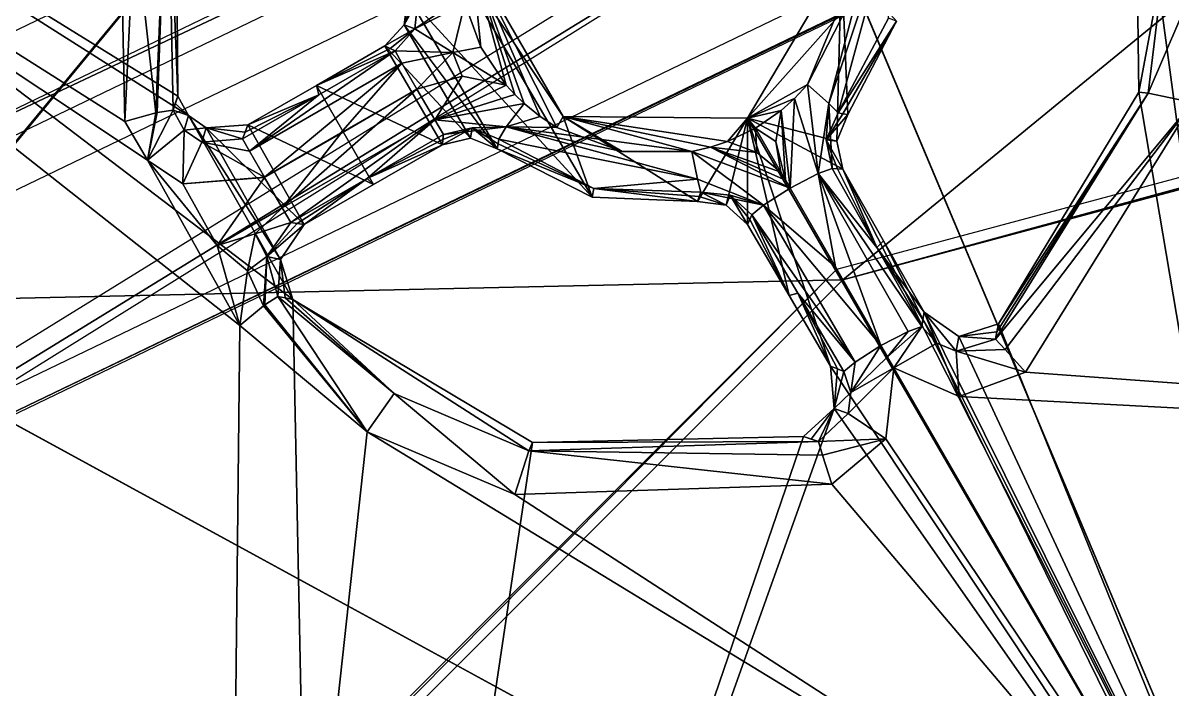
# Model space of a CAD drawing. Header units: millimetres. Extents: x -228 to 228, y -204 to 237.
# Drawn here: x -75.59 to -51.83, y 93.11 to 106.86 of the extents above; entities that cross this region are included whole.
import ezdxf

# ---------------------------------------------------------------- set-up
doc = ezdxf.new("R2010")
doc.units = ezdxf.units.MM
doc.header["$LTSCALE"] = 127.314815
for name, color, linetype in [('1229', 7, 'CONTINUOUS'), ('15', 7, 'CONTINUOUS'), ('1781', 7, 'CONTINUOUS'), ('1782', 7, 'CONTINUOUS'), ('1783', 7, 'CONTINUOUS'), ('1784', 7, 'CONTINUOUS'), ('1794', 7, 'CONTINUOUS'), ('1796', 7, 'CONTINUOUS'), ('1797', 7, 'CONTINUOUS'), ('18', 7, 'CONTINUOUS'), ('350', 7, 'CONTINUOUS'), ('371', 7, 'CONTINUOUS'), ('378', 7, 'CONTINUOUS'), ('401', 7, 'CONTINUOUS'), ('402', 7, 'CONTINUOUS'), ('407', 7, 'CONTINUOUS'), ('408', 7, 'CONTINUOUS'), ('409', 7, 'CONTINUOUS'), ('411', 7, 'CONTINUOUS'), ('414', 7, 'CONTINUOUS'), ('415', 7, 'CONTINUOUS'), ('416', 7, 'CONTINUOUS'), ('417', 7, 'CONTINUOUS'), ('418', 7, 'CONTINUOUS'), ('45', 7, 'CONTINUOUS'), ('502', 7, 'CONTINUOUS'), ('503', 7, 'CONTINUOUS'), ('504', 7, 'CONTINUOUS'), ('505', 7, 'CONTINUOUS'), ('506', 7, 'CONTINUOUS'), ('507', 7, 'CONTINUOUS'), ('508', 7, 'CONTINUOUS'), ('509', 7, 'CONTINUOUS'), ('518', 7, 'CONTINUOUS'), ('519', 7, 'CONTINUOUS'), ('520', 7, 'CONTINUOUS'), ('521', 7, 'CONTINUOUS'), ('522', 7, 'CONTINUOUS'), ('523', 7, 'CONTINUOUS'), ('524', 7, 'CONTINUOUS'), ('525', 7, 'CONTINUOUS'), ('526', 7, 'CONTINUOUS'), ('530', 7, 'CONTINUOUS'), ('531', 7, 'CONTINUOUS'), ('543', 7, 'CONTINUOUS'), ('544', 7, 'CONTINUOUS'), ('545', 7, 'CONTINUOUS'), ('546', 7, 'CONTINUOUS'), ('548', 7, 'CONTINUOUS'), ('549', 7, 'CONTINUOUS'), ('605', 7, 'CONTINUOUS')]:
    doc.layers.add(name, color=color, linetype=linetype)

msp = doc.modelspace()

# ---------------------------------------------------------------- linework, layer by layer
at = {"layer": '1229', "color": 5, "linetype": 'Continuous'}
for points in [[(-121.292, 70.028, 1027.748), (-90.7, 116.89, 1026.726), (-68.919, 144.328, 1025.142), (-121.292, 70.028, 1027.748)], [(-121.292, 70.028, 1027.748), (-68.919, 144.328, 1025.142), (-120.549, 69.599, 1026.788), (-121.292, 70.028, 1027.748)], [(-68.919, 144.328, 1025.142), (-68.326, 143.798, 1024.603), (-120.549, 69.599, 1026.788), (-68.919, 144.328, 1025.142)], [(-68.326, 143.798, 1024.603), (-67.599, 143.181, 1024.474), (-120.549, 69.599, 1026.788), (-68.326, 143.798, 1024.603)], [(-67.599, 143.181, 1024.474), (-89.111, 115.698, 1025.735), (-120.549, 69.599, 1026.788), (-67.599, 143.181, 1024.474)]]:
    msp.add_3dface(points, dxfattribs=at)
at = {"layer": '15', "color": 5, "linetype": 'Continuous'}
for points in [[(-39.756, 166.314, 1031.221), (-77.333, 152.514, 1031.221), (-24.976, 93.212, 1037.893), (-39.756, 166.314, 1031.221)], [(-48.25, 83.571, 1037.893), (-77.333, 152.514, 1031.221), (-106.388, 115.3, 1032.773), (-48.25, 83.571, 1037.893)], [(-77.333, 152.514, 1031.221), (-48.25, 83.571, 1037.893), (-24.976, 93.212, 1037.893), (-77.333, 152.514, 1031.221)], [(-131.588, 75.972, 1033.284), (-68.236, 68.236, 1037.893), (-106.388, 115.3, 1032.773), (-131.588, 75.972, 1033.284)], [(-68.236, 68.236, 1037.893), (-48.25, 83.571, 1037.893), (-106.388, 115.3, 1032.773), (-68.236, 68.236, 1037.893)]]:
    msp.add_3dface(points, dxfattribs=at)
at = {"layer": '1781', "color": 2, "linetype": 'Continuous'}
for points in [[(-82.879, 95.782, 5), (-92.524, 106.877, 5), (-54.097, 130.602, 5), (-82.879, 95.782, 5)], [(-82.871, 95.772, 5), (-82.879, 95.782, 5), (-54.097, 130.602, 5), (-82.871, 95.772, 5)], [(-82.863, 95.763, 5), (-82.871, 95.772, 5), (-54.097, 130.602, 5), (-82.863, 95.763, 5)], [(-48.462, 116.997, 5), (-82.863, 95.763, 5), (-54.097, 130.602, 5), (-48.462, 116.997, 5)]]:
    msp.add_3dface(points, dxfattribs=at)
at = {"layer": '1782', "color": 2, "linetype": 'Continuous'}
for points in [[(-77.974, 97.774, 17), (-27.829, 121.923, 17), (-27.815, 121.866, 17), (-77.974, 97.774, 17)], [(-77.936, 97.729, 17), (-77.974, 97.774, 17), (-27.815, 121.866, 17), (-77.936, 97.729, 17)]]:
    msp.add_3dface(points, dxfattribs=at)
at = {"layer": '1783', "color": 2, "linetype": 'Continuous'}
for points in [[(-80.599, 101.068, 22), (-58.636, 101.56, 22), (-28.766, 126.03, 22), (-80.599, 101.068, 22)], [(-58.636, 101.56, 22), (0, 117.271, 22), (-28.766, 126.03, 22), (-58.636, 101.56, 22)], [(-101.56, 58.636, 22), (-58.636, 101.56, 22), (-80.599, 101.068, 22), (-101.56, 58.636, 22)]]:
    msp.add_3dface(points, dxfattribs=at)
at = {"layer": '1784', "color": 2, "linetype": 'Continuous'}
msp.add_3dface([(-29.445, 129.006, 10), (-85.859, 107.662, 10), (-82.503, 103.454, 10), (-29.445, 129.006, 10)], dxfattribs=at)
at = {"layer": '1794', "color": 2, "linetype": 'Continuous'}
for points in [[(-29.111, 127.545, 11.421), (-81.568, 102.283, 11.421), (-29, 127.059, 20.945), (-29.111, 127.545, 11.421)], [(-29, 127.059, 20.945), (-81.568, 102.283, 11.421), (-81.257, 101.893, 20.945), (-29, 127.059, 20.945)]]:
    msp.add_3dface(points, dxfattribs=at)
at = {"layer": '1796', "color": 2, "linetype": 'Continuous'}
for points in [[(-27.939, 122.41, 16.526), (-78.284, 98.165, 16.526), (-48.536, 116.425, 5.474), (-27.939, 122.41, 16.526)], [(-48.536, 116.425, 5.474), (-78.284, 98.165, 16.526), (-82.97, 95.008, 5.474), (-48.536, 116.425, 5.474)]]:
    msp.add_3dface(points, dxfattribs=at)
at = {"layer": '1797', "color": 2, "linetype": 'Continuous'}
for points in [[(0, 117.528, 17.1), (-58.636, 101.56, 22), (-58.764, 101.782, 17.1), (0, 117.528, 17.1)], [(0, 117.271, 22), (-58.636, 101.56, 22), (0, 117.528, 17.1), (0, 117.271, 22)], [(-58.764, 101.782, 17.1), (-101.56, 58.636, 22), (-101.782, 58.764, 17.1), (-58.764, 101.782, 17.1)], [(-58.636, 101.56, 22), (-101.56, 58.636, 22), (-58.764, 101.782, 17.1), (-58.636, 101.56, 22)]]:
    msp.add_3dface(points, dxfattribs=at)
at = {"layer": '18', "color": 5, "linetype": 'Continuous'}
for points in [[(-24.976, 93.212, 1035.889), (-77.23, 152.311, 1029.234), (-39.703, 166.093, 1029.234), (-24.976, 93.212, 1035.889)], [(-77.23, 152.311, 1029.234), (-48.25, 83.571, 1035.889), (-106.215, 115.19, 1030.783), (-77.23, 152.311, 1029.234)], [(-24.976, 93.212, 1035.889), (-48.25, 83.571, 1035.889), (-77.23, 152.311, 1029.234), (-24.976, 93.212, 1035.889)], [(-48.25, 83.571, 1035.889), (-68.236, 68.236, 1035.889), (-106.215, 115.19, 1030.783), (-48.25, 83.571, 1035.889)], [(-68.236, 68.236, 1035.889), (-83.571, 48.25, 1035.889), (-106.215, 115.19, 1030.783), (-68.236, 68.236, 1035.889)]]:
    msp.add_3dface(points, dxfattribs=at)
at = {"layer": '350', "color": 5, "linetype": 'Continuous'}
for points in [[(-72.995, 147.023, 1026.662), (-126.476, 73.021, 1028.903), (-76.164, 149.057, 1026.864), (-72.995, 147.023, 1026.662)], [(-124.565, 71.918, 1028.934), (-126.476, 73.021, 1028.903), (-72.995, 147.023, 1026.662), (-124.565, 71.918, 1028.934)], [(-70.948, 145.687, 1026.38), (-124.565, 71.918, 1028.934), (-72.995, 147.023, 1026.662), (-70.948, 145.687, 1026.38)], [(-122.24, 70.575, 1028.707), (-124.565, 71.918, 1028.934), (-70.948, 145.687, 1026.38), (-122.24, 70.575, 1028.707)], [(-69.706, 144.86, 1025.877), (-122.24, 70.575, 1028.707), (-70.948, 145.687, 1026.38), (-69.706, 144.86, 1025.877)], [(-121.292, 70.028, 1027.748), (-122.24, 70.575, 1028.707), (-69.706, 144.86, 1025.877), (-121.292, 70.028, 1027.748)], [(-90.7, 116.89, 1026.726), (-121.292, 70.028, 1027.748), (-69.706, 144.86, 1025.877), (-90.7, 116.89, 1026.726)]]:
    msp.add_3dface(points, dxfattribs=at)
at = {"layer": '371', "color": 5, "linetype": 'Continuous'}
for points in [[(-120.796, 69.742, 1031.257), (-120.194, 69.394, 1030.83), (-69.058, 144.034, 1028.73), (-120.796, 69.742, 1031.257)], [(-89.905, 118.336, 1030.461), (-120.796, 69.742, 1031.257), (-69.058, 144.034, 1028.73), (-89.905, 118.336, 1030.461)], [(-120.194, 69.394, 1030.83), (-119.683, 69.099, 1030.304), (-69.058, 144.034, 1028.73), (-120.194, 69.394, 1030.83)], [(-69.058, 144.034, 1028.73), (-119.683, 69.099, 1030.304), (-89.825, 115.302, 1029.44), (-69.058, 144.034, 1028.73)]]:
    msp.add_3dface(points, dxfattribs=at)
at = {"layer": '378', "color": 5, "linetype": 'Continuous'}
for points in [[(-49.064, 161.944, 1026.292), (-53.397, 157.496, 1026.621), (-26.141, 97.559, 1032.484), (-49.064, 161.944, 1026.292)], [(-53.397, 157.496, 1026.621), (-57.597, 153.058, 1026.928), (-26.141, 97.559, 1032.484), (-53.397, 157.496, 1026.621)], [(-57.597, 153.058, 1026.928), (-58.223, 152.381, 1026.973), (-26.141, 97.559, 1032.484), (-57.597, 153.058, 1026.928)], [(-58.223, 152.381, 1026.973), (-58.887, 151.658, 1027.021), (-26.141, 97.559, 1032.484), (-58.223, 152.381, 1026.973)], [(-58.887, 151.658, 1027.021), (-62.588, 147.523, 1027.286), (-26.141, 97.559, 1032.484), (-58.887, 151.658, 1027.021)], [(-62.588, 147.523, 1027.286), (-65.985, 143.549, 1027.528), (-26.141, 97.559, 1032.484), (-62.588, 147.523, 1027.286)], [(-65.985, 143.549, 1027.528), (-51.585, 111.885, 1030.814), (-26.141, 97.559, 1032.484), (-65.985, 143.549, 1027.528)], [(-88.516, 114.345, 1028.89), (-118.196, 68.241, 1029.657), (-71.418, 71.418, 1032.484), (-88.516, 114.345, 1028.89)], [(-71.103, 100.617, 1030.814), (-73.014, 104.031, 1030.487), (-88.516, 114.345, 1028.89), (-71.103, 100.617, 1030.814)], [(-71.103, 100.617, 1030.814), (-88.516, 114.345, 1028.89), (-71.418, 71.418, 1032.484), (-71.103, 100.617, 1030.814)], [(-73.481, 104.827, 1030.409), (-73.613, 111.221, 1029.938), (-88.516, 114.345, 1028.89), (-73.481, 104.827, 1030.409)], [(-73.014, 104.031, 1030.487), (-73.481, 104.827, 1030.409), (-88.516, 114.345, 1028.89), (-73.014, 104.031, 1030.487)], [(-67.441, 105.497, 1030.647), (-69.019, 104.589, 1030.639), (-69.017, 104.584, 1030.639), (-67.441, 105.497, 1030.647)], [(-51.403, 105.219, 1031.306), (-54.862, 99.65, 1031.566), (-26.141, 97.559, 1032.484), (-51.403, 105.219, 1031.306)], [(-69.019, 104.589, 1030.639), (-70.596, 103.679, 1030.628), (-69.017, 104.584, 1030.639), (-69.019, 104.589, 1030.639)], [(-70.596, 103.679, 1030.628), (-70.593, 103.673, 1030.629), (-69.017, 104.584, 1030.639), (-70.596, 103.679, 1030.628)], [(-71.103, 100.617, 1030.814), (-71.574, 102.265, 1030.68), (-73.014, 104.031, 1030.487), (-71.103, 100.617, 1030.814)], [(-73.014, 104.031, 1030.487), (-71.574, 102.265, 1030.68), (-72.282, 103.543, 1030.557), (-73.014, 104.031, 1030.487)], [(-72.282, 103.543, 1030.557), (-70.593, 103.673, 1030.629), (-70.596, 103.679, 1030.628), (-72.282, 103.543, 1030.557)], [(-71.574, 102.265, 1030.68), (-70.593, 103.673, 1030.629), (-72.282, 103.543, 1030.557), (-71.574, 102.265, 1030.68)], [(-68.474, 98.422, 1031.084), (-71.103, 100.617, 1030.814), (-71.418, 71.418, 1032.484), (-68.474, 98.422, 1031.084)], [(-57.587, 99.743, 1031.457), (-57.749, 98.275, 1031.548), (-50.5, 87.469, 1032.484), (-57.587, 99.743, 1031.457)], [(-56.235, 99.15, 1031.548), (-57.587, 99.743, 1031.457), (-50.5, 87.469, 1032.484), (-56.235, 99.15, 1031.548)], [(-54.862, 99.65, 1031.566), (-56.235, 99.15, 1031.548), (-26.141, 97.559, 1032.484), (-54.862, 99.65, 1031.566)], [(-26.141, 97.559, 1032.484), (-56.235, 99.15, 1031.548), (-50.5, 87.469, 1032.484), (-26.141, 97.559, 1032.484)], [(-50.5, 87.469, 1032.484), (-68.474, 98.422, 1031.084), (-71.418, 71.418, 1032.484), (-50.5, 87.469, 1032.484)], [(-65.42, 97.126, 1031.306), (-68.474, 98.422, 1031.084), (-50.5, 87.469, 1032.484), (-65.42, 97.126, 1031.306)], [(-57.749, 98.275, 1031.548), (-58.869, 97.337, 1031.566), (-50.5, 87.469, 1032.484), (-57.749, 98.275, 1031.548)], [(-58.869, 97.337, 1031.566), (-65.42, 97.126, 1031.306), (-50.5, 87.469, 1032.484), (-58.869, 97.337, 1031.566)]]:
    msp.add_3dface(points, dxfattribs=at)
at = {"layer": '401', "color": 5, "linetype": 'Continuous'}
for points in [[(-58.667, 108.174, 1027.816), (-60.61, 104.902, 1027.973), (-58.526, 107.235, 1030.884), (-58.667, 108.174, 1027.816)], [(-58.526, 107.235, 1030.884), (-60.61, 104.902, 1027.973), (-59.37, 105.591, 1030.961), (-58.526, 107.235, 1030.884)], [(-59.37, 105.591, 1030.961), (-60.61, 104.902, 1027.973), (-59.637, 105.303, 1030.981), (-59.37, 105.591, 1030.961)], [(-60.61, 104.902, 1027.973), (-59.916, 105.054, 1031), (-59.637, 105.303, 1030.981), (-60.61, 104.902, 1027.973)], [(-60.444, 104.691, 1031.004), (-59.916, 105.054, 1031), (-60.61, 104.902, 1027.973), (-60.444, 104.691, 1031.004)], [(-63.197, 104.209, 1030.906), (-64.417, 104.933, 1027.81), (-64.548, 104.705, 1030.82), (-63.197, 104.209, 1030.906)], [(-61.021, 104.416, 1031), (-60.61, 104.902, 1027.973), (-64.417, 104.933, 1027.81), (-61.021, 104.416, 1031)], [(-61.021, 104.416, 1031), (-64.417, 104.933, 1027.81), (-61.377, 104.299, 1030.981), (-61.021, 104.416, 1031)], [(-61.377, 104.299, 1030.981), (-64.417, 104.933, 1027.81), (-61.759, 104.211, 1030.961), (-61.377, 104.299, 1030.981)], [(-61.759, 104.211, 1030.961), (-64.417, 104.933, 1027.81), (-63.197, 104.209, 1030.906), (-61.759, 104.211, 1030.961)], [(-61.021, 104.416, 1031), (-60.444, 104.691, 1031.004), (-60.61, 104.902, 1027.973), (-61.021, 104.416, 1031)]]:
    msp.add_3dface(points, dxfattribs=at)
at = {"layer": '402', "color": 5, "linetype": 'Continuous'}
for points in [[(-66.453, 107.265, 1030.565), (-66.119, 106.367, 1030.644), (-66.305, 108.194, 1027.494), (-66.453, 107.265, 1030.565)], [(-66.119, 106.367, 1030.644), (-65.595, 105.583, 1030.723), (-66.305, 108.194, 1027.494), (-66.119, 106.367, 1030.644)], [(-66.305, 108.194, 1027.494), (-65.595, 105.583, 1030.723), (-65.416, 105.386, 1030.741), (-66.305, 108.194, 1027.494)], [(-64.417, 104.933, 1027.81), (-66.305, 108.194, 1027.494), (-64.548, 104.705, 1030.82), (-64.417, 104.933, 1027.81)], [(-64.548, 104.705, 1030.82), (-66.305, 108.194, 1027.494), (-64.898, 104.935, 1030.79), (-64.548, 104.705, 1030.82)], [(-64.898, 104.935, 1030.79), (-66.305, 108.194, 1027.494), (-65.223, 105.2, 1030.759), (-64.898, 104.935, 1030.79)], [(-65.223, 105.2, 1030.759), (-66.305, 108.194, 1027.494), (-65.416, 105.386, 1030.741), (-65.223, 105.2, 1030.759)]]:
    msp.add_3dface(points, dxfattribs=at)
at = {"layer": '407', "color": 5, "linetype": 'Continuous'}
for points in [[(-52.597, 111.208, 1027.819), (-52.519, 105.435, 1028.243), (-51.961, 108.423, 1030.174), (-52.597, 111.208, 1027.819)], [(-51.961, 108.423, 1030.174), (-52.519, 105.435, 1028.243), (-52.328, 105.417, 1030.396), (-51.961, 108.423, 1030.174)], [(-55.486, 100.33, 1030.656), (-52.328, 105.417, 1030.396), (-55.454, 100.482, 1029.6), (-55.486, 100.33, 1030.656)], [(-52.328, 105.417, 1030.396), (-55.42, 100.647, 1028.469), (-55.454, 100.482, 1029.6), (-52.328, 105.417, 1030.396)], [(-52.519, 105.435, 1028.243), (-55.42, 100.647, 1028.469), (-52.328, 105.417, 1030.396), (-52.519, 105.435, 1028.243)]]:
    msp.add_3dface(points, dxfattribs=at)
at = {"layer": '408', "color": 5, "linetype": 'Continuous'}
for points in [[(-58.86, 103.861, 1030.21), (-57.933, 102.23, 1030.359), (-58.752, 103.852, 1029.201), (-58.86, 103.861, 1030.21)], [(-57.933, 102.23, 1030.359), (-58.638, 103.842, 1028.126), (-58.752, 103.852, 1029.201), (-57.933, 102.23, 1030.359)], [(-57.799, 102.365, 1028.261), (-58.638, 103.842, 1028.126), (-57.933, 102.23, 1030.359), (-57.799, 102.365, 1028.261)], [(-56.96, 100.889, 1028.395), (-57.799, 102.365, 1028.261), (-57.933, 102.23, 1030.359), (-56.96, 100.889, 1028.395)], [(-57.005, 100.598, 1030.506), (-56.983, 100.738, 1029.486), (-57.933, 102.23, 1030.359), (-57.005, 100.598, 1030.506)], [(-56.96, 100.889, 1028.395), (-57.933, 102.23, 1030.359), (-56.983, 100.738, 1029.486), (-56.96, 100.889, 1028.395)]]:
    msp.add_3dface(points, dxfattribs=at)
at = {"layer": '409', "color": 5, "linetype": 'Continuous'}
for points in [[(-58.735, 105.008, 1030.058), (-57.526, 106.904, 1027.953), (-57.694, 106.961, 1029.98), (-58.735, 105.008, 1030.058)], [(-57.526, 106.904, 1027.953), (-58.735, 105.008, 1030.058), (-58.638, 104.991, 1029.085), (-57.526, 106.904, 1027.953)], [(-58.535, 104.974, 1028.051), (-57.526, 106.904, 1027.953), (-58.638, 104.991, 1029.085), (-58.535, 104.974, 1028.051)]]:
    msp.add_3dface(points, dxfattribs=at)
at = {"layer": '411', "color": 5, "linetype": 'Continuous'}
for points in [[(-72.383, 105.356, 1027.414), (-72.424, 110.87, 1027.011), (-72.6, 110.894, 1029.029), (-72.383, 105.356, 1027.414)], [(-72.483, 105.061, 1029.499), (-72.383, 105.356, 1027.414), (-72.6, 110.894, 1029.029), (-72.483, 105.061, 1029.499)], [(-72.383, 105.356, 1027.414), (-72.483, 105.061, 1029.499), (-72.436, 105.202, 1028.497), (-72.383, 105.356, 1027.414)]]:
    msp.add_3dface(points, dxfattribs=at)
at = {"layer": '414', "color": 5, "linetype": 'Continuous'}
for points in [[(-68.107, 106.39, 1027.542), (-69.521, 105.575, 1027.535), (-67.997, 106.339, 1028.676), (-68.107, 106.39, 1027.542)], [(-69.521, 105.575, 1027.535), (-67.894, 106.291, 1029.737), (-67.997, 106.339, 1028.676), (-69.521, 105.575, 1027.535)], [(-67.894, 106.291, 1029.737), (-69.521, 105.575, 1027.535), (-69.471, 105.382, 1029.729), (-67.894, 106.291, 1029.737)], [(-69.521, 105.575, 1027.535), (-70.935, 104.759, 1027.526), (-69.471, 105.382, 1029.729), (-69.521, 105.575, 1027.535)], [(-71.047, 104.473, 1029.719), (-69.471, 105.382, 1029.729), (-70.994, 104.61, 1028.666), (-71.047, 104.473, 1029.719)], [(-69.471, 105.382, 1029.729), (-70.935, 104.759, 1027.526), (-70.994, 104.61, 1028.666), (-69.471, 105.382, 1029.729)]]:
    msp.add_3dface(points, dxfattribs=at)
at = {"layer": '415', "color": 5, "linetype": 'Continuous'}
for points in [[(-66.906, 104.459, 1028.771), (-66.896, 104.562, 1029.738), (-68.472, 103.652, 1029.73), (-66.906, 104.459, 1028.771)], [(-66.915, 104.35, 1027.741), (-66.906, 104.459, 1028.771), (-68.472, 103.652, 1029.73), (-66.915, 104.35, 1027.741)], [(-68.343, 103.525, 1027.734), (-66.915, 104.35, 1027.741), (-68.472, 103.652, 1029.73), (-68.343, 103.525, 1027.734)], [(-70.048, 102.741, 1029.72), (-69.915, 102.721, 1028.759), (-68.472, 103.652, 1029.73), (-70.048, 102.741, 1029.72)], [(-69.771, 102.699, 1027.725), (-68.472, 103.652, 1029.73), (-69.915, 102.721, 1028.759), (-69.771, 102.699, 1027.725)], [(-69.771, 102.699, 1027.725), (-68.343, 103.525, 1027.734), (-68.472, 103.652, 1029.73), (-69.771, 102.699, 1027.725)]]:
    msp.add_3dface(points, dxfattribs=at)
at = {"layer": '416', "color": 5, "linetype": 'Continuous'}
for points in [[(-65.766, 104.369, 1028.859), (-65.783, 104.263, 1027.798), (-63.784, 103.445, 1029.98), (-65.766, 104.369, 1028.859)], [(-65.748, 104.468, 1029.854), (-65.766, 104.369, 1028.859), (-63.784, 103.445, 1029.98), (-65.748, 104.468, 1029.854)], [(-65.783, 104.263, 1027.798), (-63.818, 103.27, 1027.953), (-63.784, 103.445, 1029.98), (-65.783, 104.263, 1027.798)], [(-63.818, 103.27, 1027.953), (-61.643, 103.179, 1028.051), (-63.784, 103.445, 1029.98), (-63.818, 103.27, 1027.953)], [(-61.643, 103.179, 1028.051), (-61.606, 103.278, 1029.085), (-63.784, 103.445, 1029.98), (-61.643, 103.179, 1028.051)], [(-61.606, 103.278, 1029.085), (-61.572, 103.371, 1030.058), (-63.784, 103.445, 1029.98), (-61.606, 103.278, 1029.085)]]:
    msp.add_3dface(points, dxfattribs=at)
at = {"layer": '417', "color": 5, "linetype": 'Continuous'}
for points in [[(-60.562, 102.807, 1029.201), (-59.751, 101.238, 1028.261), (-60.517, 102.905, 1030.21), (-60.562, 102.807, 1029.201)], [(-60.517, 102.905, 1030.21), (-59.751, 101.238, 1028.261), (-59.567, 101.286, 1030.359), (-60.517, 102.905, 1030.21)], [(-60.611, 102.703, 1028.126), (-59.751, 101.238, 1028.261), (-60.562, 102.807, 1029.201), (-60.611, 102.703, 1028.126)], [(-59.751, 101.238, 1028.261), (-58.892, 99.773, 1028.395), (-59.567, 101.286, 1030.359), (-59.751, 101.238, 1028.261)], [(-58.892, 99.773, 1028.395), (-58.75, 99.718, 1029.486), (-59.567, 101.286, 1030.359), (-58.892, 99.773, 1028.395)], [(-58.75, 99.718, 1029.486), (-58.618, 99.667, 1030.506), (-59.567, 101.286, 1030.359), (-58.75, 99.718, 1029.486)]]:
    msp.add_3dface(points, dxfattribs=at)
at = {"layer": '418', "color": 5, "linetype": 'Continuous'}
for points in [[(-70.169, 101.186, 1028.901), (-70.315, 101.216, 1029.905), (-67.916, 99.211, 1030.174), (-70.169, 101.186, 1028.901)], [(-70.01, 101.154, 1027.819), (-70.169, 101.186, 1028.901), (-67.916, 99.211, 1030.174), (-70.01, 101.154, 1027.819)], [(-65.05, 98.2, 1028.243), (-70.01, 101.154, 1027.819), (-65.128, 98.026, 1030.396), (-65.05, 98.2, 1028.243)], [(-65.128, 98.026, 1030.396), (-70.01, 101.154, 1027.819), (-67.916, 99.211, 1030.174), (-65.128, 98.026, 1030.396)], [(-59.145, 98.217, 1030.656), (-65.05, 98.2, 1028.243), (-65.128, 98.026, 1030.396), (-59.145, 98.217, 1030.656)], [(-59.453, 98.319, 1028.469), (-65.05, 98.2, 1028.243), (-59.145, 98.217, 1030.656), (-59.453, 98.319, 1028.469)], [(-59.293, 98.265, 1029.6), (-59.453, 98.319, 1028.469), (-59.145, 98.217, 1030.656), (-59.293, 98.265, 1029.6)]]:
    msp.add_3dface(points, dxfattribs=at)
at = {"layer": '45', "color": 5, "linetype": 'Continuous'}
for points in [[(-25.387, 94.747, 1029.672), (-52.597, 111.208, 1027.819), (-49.005, 162.864, 1023.174), (-25.387, 94.747, 1029.672)], [(-72.162, 104.956, 1027.453), (-70.01, 101.154, 1027.819), (-89.111, 115.698, 1025.735), (-72.162, 104.956, 1027.453)], [(-89.111, 115.698, 1025.735), (-70.01, 101.154, 1027.819), (-69.36, 69.36, 1029.672), (-89.111, 115.698, 1025.735)], [(-72.383, 105.356, 1027.414), (-72.162, 104.956, 1027.453), (-89.111, 115.698, 1025.735), (-72.383, 105.356, 1027.414)], [(-72.424, 110.87, 1027.011), (-72.383, 105.356, 1027.414), (-89.111, 115.698, 1025.735), (-72.424, 110.87, 1027.011)], [(-84.948, 49.045, 1029.672), (-89.111, 115.698, 1025.735), (-69.36, 69.36, 1029.672), (-84.948, 49.045, 1029.672)], [(-52.519, 105.435, 1028.243), (-52.597, 111.208, 1027.819), (-49.045, 84.948, 1029.672), (-52.519, 105.435, 1028.243)], [(-49.045, 84.948, 1029.672), (-52.597, 111.208, 1027.819), (-25.387, 94.747, 1029.672), (-49.045, 84.948, 1029.672)], [(-67.531, 109.599, 1027.335), (-63.818, 103.27, 1027.953), (-67.627, 107.416, 1027.491), (-67.531, 109.599, 1027.335)], [(-63.818, 103.27, 1027.953), (-67.531, 109.599, 1027.335), (-64.417, 104.933, 1027.81), (-63.818, 103.27, 1027.953)], [(-64.417, 104.933, 1027.81), (-67.531, 109.599, 1027.335), (-66.305, 108.194, 1027.494), (-64.417, 104.933, 1027.81)], [(-58.667, 108.174, 1027.816), (-58.763, 104.422, 1028.081), (-60.61, 104.902, 1027.973), (-58.667, 108.174, 1027.816)], [(-58.535, 104.974, 1028.051), (-58.763, 104.422, 1028.081), (-58.667, 108.174, 1027.816), (-58.535, 104.974, 1028.051)], [(-57.526, 106.904, 1027.953), (-58.535, 104.974, 1028.051), (-58.667, 108.174, 1027.816), (-57.526, 106.904, 1027.953)], [(-67.627, 107.416, 1027.491), (-65.783, 104.263, 1027.798), (-67.706, 106.826, 1027.529), (-67.627, 107.416, 1027.491)], [(-63.818, 103.27, 1027.953), (-65.783, 104.263, 1027.798), (-67.627, 107.416, 1027.491), (-63.818, 103.27, 1027.953)], [(-67.706, 106.826, 1027.529), (-66.333, 104.482, 1027.758), (-68.107, 106.39, 1027.542), (-67.706, 106.826, 1027.529)], [(-65.783, 104.263, 1027.798), (-66.333, 104.482, 1027.758), (-67.706, 106.826, 1027.529), (-65.783, 104.263, 1027.798)], [(-68.107, 106.39, 1027.542), (-66.915, 104.35, 1027.741), (-69.521, 105.575, 1027.535), (-68.107, 106.39, 1027.542)], [(-66.333, 104.482, 1027.758), (-66.915, 104.35, 1027.741), (-68.107, 106.39, 1027.542), (-66.333, 104.482, 1027.758)], [(-69.521, 105.575, 1027.535), (-68.343, 103.525, 1027.734), (-70.935, 104.759, 1027.526), (-69.521, 105.575, 1027.535)], [(-66.915, 104.35, 1027.741), (-68.343, 103.525, 1027.734), (-69.521, 105.575, 1027.535), (-66.915, 104.35, 1027.741)], [(-55.42, 100.647, 1028.469), (-52.519, 105.435, 1028.243), (-49.045, 84.948, 1029.672), (-55.42, 100.647, 1028.469)], [(-70.264, 101.978, 1027.751), (-70.01, 101.154, 1027.819), (-72.162, 104.956, 1027.453), (-70.264, 101.978, 1027.751)], [(-71.796, 104.699, 1027.489), (-70.264, 101.978, 1027.751), (-72.162, 104.956, 1027.453), (-71.796, 104.699, 1027.489)], [(-70.935, 104.759, 1027.526), (-69.771, 102.699, 1027.725), (-71.796, 104.699, 1027.489), (-70.935, 104.759, 1027.526)], [(-68.343, 103.525, 1027.734), (-69.771, 102.699, 1027.725), (-70.935, 104.759, 1027.526), (-68.343, 103.525, 1027.734)], [(-61.643, 103.179, 1028.051), (-63.818, 103.27, 1027.953), (-64.417, 104.933, 1027.81), (-61.643, 103.179, 1028.051)], [(-60.61, 104.902, 1027.973), (-61.643, 103.179, 1028.051), (-64.417, 104.933, 1027.81), (-60.61, 104.902, 1027.973)], [(-61.05, 103.101, 1028.081), (-61.643, 103.179, 1028.051), (-60.61, 104.902, 1027.973), (-61.05, 103.101, 1028.081)], [(-60.611, 102.703, 1028.126), (-61.05, 103.101, 1028.081), (-60.61, 104.902, 1027.973), (-60.611, 102.703, 1028.126)], [(-59.751, 101.238, 1028.261), (-60.611, 102.703, 1028.126), (-60.61, 104.902, 1027.973), (-59.751, 101.238, 1028.261)], [(-58.892, 99.773, 1028.395), (-59.751, 101.238, 1028.261), (-60.61, 104.902, 1027.973), (-58.892, 99.773, 1028.395)], [(-58.892, 99.773, 1028.395), (-60.61, 104.902, 1027.973), (-49.045, 84.948, 1029.672), (-58.892, 99.773, 1028.395)], [(-58.763, 104.422, 1028.081), (-58.638, 103.842, 1028.126), (-60.61, 104.902, 1027.973), (-58.763, 104.422, 1028.081)], [(-60.61, 104.902, 1027.973), (-58.638, 103.842, 1028.126), (-49.045, 84.948, 1029.672), (-60.61, 104.902, 1027.973)], [(-69.771, 102.699, 1027.725), (-70.264, 101.978, 1027.751), (-71.796, 104.699, 1027.489), (-69.771, 102.699, 1027.725)], [(-58.638, 103.842, 1028.126), (-57.799, 102.365, 1028.261), (-49.045, 84.948, 1029.672), (-58.638, 103.842, 1028.126)], [(-57.799, 102.365, 1028.261), (-56.96, 100.889, 1028.395), (-49.045, 84.948, 1029.672), (-57.799, 102.365, 1028.261)], [(-70.01, 101.154, 1027.819), (-65.05, 98.2, 1028.243), (-69.36, 69.36, 1029.672), (-70.01, 101.154, 1027.819)], [(-56.96, 100.889, 1028.395), (-56.242, 100.391, 1028.456), (-49.045, 84.948, 1029.672), (-56.96, 100.889, 1028.395)], [(-56.242, 100.391, 1028.456), (-55.42, 100.647, 1028.469), (-49.045, 84.948, 1029.672), (-56.242, 100.391, 1028.456)], [(-58.82, 98.902, 1028.456), (-58.892, 99.773, 1028.395), (-49.045, 84.948, 1029.672), (-58.82, 98.902, 1028.456)], [(-59.453, 98.319, 1028.469), (-58.82, 98.902, 1028.456), (-69.36, 69.36, 1029.672), (-59.453, 98.319, 1028.469)], [(-69.36, 69.36, 1029.672), (-58.82, 98.902, 1028.456), (-49.045, 84.948, 1029.672), (-69.36, 69.36, 1029.672)], [(-65.05, 98.2, 1028.243), (-59.453, 98.319, 1028.469), (-69.36, 69.36, 1029.672), (-65.05, 98.2, 1028.243)]]:
    msp.add_3dface(points, dxfattribs=at)
at = {"layer": '502', "color": 5, "linetype": 'Continuous'}
for points in [[(-69.915, 102.721, 1028.759), (-70.048, 102.741, 1029.72), (-70.548, 102.039, 1029.821), (-69.915, 102.721, 1028.759)], [(-69.771, 102.699, 1027.725), (-69.915, 102.721, 1028.759), (-70.548, 102.039, 1029.821), (-69.771, 102.699, 1027.725)], [(-70.264, 101.978, 1027.751), (-69.771, 102.699, 1027.725), (-70.548, 102.039, 1029.821), (-70.264, 101.978, 1027.751)], [(-70.315, 101.216, 1029.905), (-70.264, 101.978, 1027.751), (-70.548, 102.039, 1029.821), (-70.315, 101.216, 1029.905)], [(-70.264, 101.978, 1027.751), (-70.315, 101.216, 1029.905), (-70.169, 101.186, 1028.901), (-70.264, 101.978, 1027.751)], [(-70.01, 101.154, 1027.819), (-70.264, 101.978, 1027.751), (-70.169, 101.186, 1028.901), (-70.01, 101.154, 1027.819)]]:
    msp.add_3dface(points, dxfattribs=at)
at = {"layer": '503', "color": 5, "linetype": 'Continuous'}
for points in [[(-72.162, 104.956, 1027.453), (-72.383, 105.356, 1027.414), (-72.436, 105.202, 1028.497), (-72.162, 104.956, 1027.453)], [(-72.483, 105.061, 1029.499), (-72.162, 104.956, 1027.453), (-72.436, 105.202, 1028.497), (-72.483, 105.061, 1029.499)], [(-72.162, 104.956, 1027.453), (-72.483, 105.061, 1029.499), (-72.254, 104.653, 1029.616), (-72.162, 104.956, 1027.453)], [(-71.796, 104.699, 1027.489), (-72.162, 104.956, 1027.453), (-72.254, 104.653, 1029.616), (-71.796, 104.699, 1027.489)], [(-70.935, 104.759, 1027.526), (-71.796, 104.699, 1027.489), (-70.994, 104.61, 1028.666), (-70.935, 104.759, 1027.526)], [(-71.89, 104.403, 1029.698), (-71.796, 104.699, 1027.489), (-72.254, 104.653, 1029.616), (-71.89, 104.403, 1029.698)], [(-71.047, 104.473, 1029.719), (-71.796, 104.699, 1027.489), (-71.89, 104.403, 1029.698), (-71.047, 104.473, 1029.719)], [(-71.796, 104.699, 1027.489), (-71.047, 104.473, 1029.719), (-70.994, 104.61, 1028.666), (-71.796, 104.699, 1027.489)]]:
    msp.add_3dface(points, dxfattribs=at)
at = {"layer": '504', "color": 5, "linetype": 'Continuous'}
for points in [[(-67.627, 107.416, 1027.491), (-67.706, 106.826, 1027.529), (-67.522, 107.377, 1028.595), (-67.627, 107.416, 1027.491)], [(-67.706, 106.826, 1027.529), (-67.423, 107.34, 1029.631), (-67.522, 107.377, 1028.595), (-67.706, 106.826, 1027.529)], [(-67.423, 107.34, 1029.631), (-67.706, 106.826, 1027.529), (-67.486, 106.742, 1029.729), (-67.423, 107.34, 1029.631)], [(-67.706, 106.826, 1027.529), (-68.107, 106.39, 1027.542), (-67.486, 106.742, 1029.729), (-67.706, 106.826, 1027.529)], [(-68.107, 106.39, 1027.542), (-67.997, 106.339, 1028.676), (-67.486, 106.742, 1029.729), (-68.107, 106.39, 1027.542)], [(-67.997, 106.339, 1028.676), (-67.894, 106.291, 1029.737), (-67.486, 106.742, 1029.729), (-67.997, 106.339, 1028.676)]]:
    msp.add_3dface(points, dxfattribs=at)
at = {"layer": '505', "color": 5, "linetype": 'Continuous'}
for points in [[(-66.915, 104.35, 1027.741), (-66.333, 104.482, 1027.758), (-66.297, 104.697, 1029.793), (-66.915, 104.35, 1027.741)], [(-66.906, 104.459, 1028.771), (-66.915, 104.35, 1027.741), (-66.297, 104.697, 1029.793), (-66.906, 104.459, 1028.771)], [(-66.896, 104.562, 1029.738), (-66.906, 104.459, 1028.771), (-66.297, 104.697, 1029.793), (-66.896, 104.562, 1029.738)], [(-66.333, 104.482, 1027.758), (-65.783, 104.263, 1027.798), (-66.297, 104.697, 1029.793), (-66.333, 104.482, 1027.758)], [(-65.783, 104.263, 1027.798), (-65.766, 104.369, 1028.859), (-66.297, 104.697, 1029.793), (-65.783, 104.263, 1027.798)], [(-65.766, 104.369, 1028.859), (-65.748, 104.468, 1029.854), (-66.297, 104.697, 1029.793), (-65.766, 104.369, 1028.859)]]:
    msp.add_3dface(points, dxfattribs=at)
at = {"layer": '506', "color": 5, "linetype": 'Continuous'}
for points in [[(-61.05, 103.101, 1028.081), (-61.572, 103.371, 1030.058), (-61.606, 103.278, 1029.085), (-61.05, 103.101, 1028.081)], [(-61.572, 103.371, 1030.058), (-61.05, 103.101, 1028.081), (-60.967, 103.305, 1030.137), (-61.572, 103.371, 1030.058)], [(-61.643, 103.179, 1028.051), (-61.05, 103.101, 1028.081), (-61.606, 103.278, 1029.085), (-61.643, 103.179, 1028.051)], [(-61.05, 103.101, 1028.081), (-60.611, 102.703, 1028.126), (-60.967, 103.305, 1030.137), (-61.05, 103.101, 1028.081)], [(-60.611, 102.703, 1028.126), (-60.562, 102.807, 1029.201), (-60.967, 103.305, 1030.137), (-60.611, 102.703, 1028.126)], [(-60.562, 102.807, 1029.201), (-60.517, 102.905, 1030.21), (-60.967, 103.305, 1030.137), (-60.562, 102.807, 1029.201)]]:
    msp.add_3dface(points, dxfattribs=at)
at = {"layer": '507', "color": 5, "linetype": 'Continuous'}
for points in [[(-58.892, 99.773, 1028.395), (-58.82, 98.902, 1028.456), (-58.75, 99.718, 1029.486), (-58.892, 99.773, 1028.395)], [(-58.82, 98.902, 1028.456), (-58.618, 99.667, 1030.506), (-58.75, 99.718, 1029.486), (-58.82, 98.902, 1028.456)], [(-58.618, 99.667, 1030.506), (-58.82, 98.902, 1028.456), (-58.472, 99.231, 1030.612), (-58.618, 99.667, 1030.506)], [(-58.472, 99.231, 1030.612), (-58.82, 98.902, 1028.456), (-58.529, 98.797, 1030.677), (-58.472, 99.231, 1030.612)], [(-58.82, 98.902, 1028.456), (-59.453, 98.319, 1028.469), (-59.293, 98.265, 1029.6), (-58.82, 98.902, 1028.456)], [(-58.82, 98.902, 1028.456), (-59.293, 98.265, 1029.6), (-59.145, 98.217, 1030.656), (-58.82, 98.902, 1028.456)], [(-58.82, 98.902, 1028.456), (-59.145, 98.217, 1030.656), (-58.529, 98.797, 1030.677), (-58.82, 98.902, 1028.456)]]:
    msp.add_3dface(points, dxfattribs=at)
at = {"layer": '508', "color": 5, "linetype": 'Continuous'}
for points in [[(-56.983, 100.738, 1029.486), (-57.005, 100.598, 1030.506), (-56.699, 100.253, 1030.612), (-56.983, 100.738, 1029.486)], [(-56.96, 100.889, 1028.395), (-56.983, 100.738, 1029.486), (-56.699, 100.253, 1030.612), (-56.96, 100.889, 1028.395)], [(-56.242, 100.391, 1028.456), (-56.96, 100.889, 1028.395), (-56.296, 100.086, 1030.677), (-56.242, 100.391, 1028.456)], [(-56.296, 100.086, 1030.677), (-56.96, 100.889, 1028.395), (-56.699, 100.253, 1030.612), (-56.296, 100.086, 1030.677)], [(-55.42, 100.647, 1028.469), (-56.242, 100.391, 1028.456), (-55.454, 100.482, 1029.6), (-55.42, 100.647, 1028.469)], [(-56.242, 100.391, 1028.456), (-55.486, 100.33, 1030.656), (-55.454, 100.482, 1029.6), (-56.242, 100.391, 1028.456)], [(-55.486, 100.33, 1030.656), (-56.242, 100.391, 1028.456), (-56.296, 100.086, 1030.677), (-55.486, 100.33, 1030.656)]]:
    msp.add_3dface(points, dxfattribs=at)
at = {"layer": '509', "color": 5, "linetype": 'Continuous'}
for points in [[(-58.638, 104.991, 1029.085), (-58.735, 105.008, 1030.058), (-58.981, 104.453, 1030.137), (-58.638, 104.991, 1029.085)], [(-58.535, 104.974, 1028.051), (-58.638, 104.991, 1029.085), (-58.981, 104.453, 1030.137), (-58.535, 104.974, 1028.051)], [(-58.763, 104.422, 1028.081), (-58.535, 104.974, 1028.051), (-58.981, 104.453, 1030.137), (-58.763, 104.422, 1028.081)], [(-58.638, 103.842, 1028.126), (-58.763, 104.422, 1028.081), (-58.981, 104.453, 1030.137), (-58.638, 103.842, 1028.126)], [(-58.752, 103.852, 1029.201), (-58.638, 103.842, 1028.126), (-58.981, 104.453, 1030.137), (-58.752, 103.852, 1029.201)], [(-58.86, 103.861, 1030.21), (-58.752, 103.852, 1029.201), (-58.981, 104.453, 1030.137), (-58.86, 103.861, 1030.21)]]:
    msp.add_3dface(points, dxfattribs=at)
at = {"layer": '518', "color": 5, "linetype": 'Continuous'}
for points in [[(-68.474, 98.422, 1031.084), (-70.315, 101.216, 1029.905), (-70.588, 101.045, 1030.55), (-68.474, 98.422, 1031.084)], [(-70.315, 101.216, 1029.905), (-68.474, 98.422, 1031.084), (-67.916, 99.211, 1030.174), (-70.315, 101.216, 1029.905)], [(-71.103, 100.617, 1030.814), (-68.474, 98.422, 1031.084), (-70.616, 101.024, 1030.58), (-71.103, 100.617, 1030.814)], [(-70.616, 101.024, 1030.58), (-68.474, 98.422, 1031.084), (-70.588, 101.045, 1030.55), (-70.616, 101.024, 1030.58)], [(-68.474, 98.422, 1031.084), (-65.42, 97.126, 1031.306), (-67.916, 99.211, 1030.174), (-68.474, 98.422, 1031.084)], [(-65.42, 97.126, 1031.306), (-65.128, 98.026, 1030.396), (-67.916, 99.211, 1030.174), (-65.42, 97.126, 1031.306)], [(-59.145, 98.217, 1030.656), (-65.128, 98.026, 1030.396), (-59.062, 97.935, 1031.28), (-59.145, 98.217, 1030.656)], [(-65.42, 97.126, 1031.306), (-58.869, 97.337, 1031.566), (-65.128, 98.026, 1030.396), (-65.42, 97.126, 1031.306)], [(-65.128, 98.026, 1030.396), (-58.869, 97.337, 1031.566), (-59.062, 97.935, 1031.28), (-65.128, 98.026, 1030.396)]]:
    msp.add_3dface(points, dxfattribs=at)
at = {"layer": '519', "color": 5, "linetype": 'Continuous'}
for points in [[(-70.593, 103.673, 1030.629), (-71.574, 102.265, 1030.68), (-70.227, 103.044, 1030.397), (-70.593, 103.673, 1030.629)], [(-70.227, 103.044, 1030.397), (-71.574, 102.265, 1030.68), (-70.784, 102.512, 1030.446), (-70.227, 103.044, 1030.397)], [(-70.048, 102.741, 1029.72), (-70.227, 103.044, 1030.397), (-70.784, 102.512, 1030.446), (-70.048, 102.741, 1029.72)], [(-70.548, 102.039, 1029.821), (-70.048, 102.741, 1029.72), (-70.784, 102.512, 1030.446), (-70.548, 102.039, 1029.821)], [(-70.784, 102.512, 1030.446), (-71.574, 102.265, 1030.68), (-70.941, 101.744, 1030.514), (-70.784, 102.512, 1030.446)], [(-70.548, 102.039, 1029.821), (-70.784, 102.512, 1030.446), (-70.941, 101.744, 1030.514), (-70.548, 102.039, 1029.821)], [(-71.574, 102.265, 1030.68), (-71.103, 100.617, 1030.814), (-70.941, 101.744, 1030.514), (-71.574, 102.265, 1030.68)], [(-70.616, 101.024, 1030.58), (-70.548, 102.039, 1029.821), (-70.941, 101.744, 1030.514), (-70.616, 101.024, 1030.58)], [(-70.548, 102.039, 1029.821), (-70.616, 101.024, 1030.58), (-70.588, 101.045, 1030.55), (-70.548, 102.039, 1029.821)], [(-70.315, 101.216, 1029.905), (-70.548, 102.039, 1029.821), (-70.588, 101.045, 1030.55), (-70.315, 101.216, 1029.905)], [(-71.103, 100.617, 1030.814), (-70.616, 101.024, 1030.58), (-70.941, 101.744, 1030.514), (-71.103, 100.617, 1030.814)]]:
    msp.add_3dface(points, dxfattribs=at)
at = {"layer": '520', "color": 5, "linetype": 'Continuous'}
for points in [[(-67.441, 105.497, 1030.647), (-69.017, 104.584, 1030.639), (-70.227, 103.044, 1030.397), (-67.441, 105.497, 1030.647)], [(-67.441, 105.497, 1030.647), (-70.227, 103.044, 1030.397), (-67.075, 104.866, 1030.416), (-67.441, 105.497, 1030.647)], [(-70.227, 103.044, 1030.397), (-70.048, 102.741, 1029.72), (-67.075, 104.866, 1030.416), (-70.227, 103.044, 1030.397)], [(-70.048, 102.741, 1029.72), (-68.472, 103.652, 1029.73), (-67.075, 104.866, 1030.416), (-70.048, 102.741, 1029.72)], [(-68.472, 103.652, 1029.73), (-66.896, 104.562, 1029.738), (-67.075, 104.866, 1030.416), (-68.472, 103.652, 1029.73)], [(-69.017, 104.584, 1030.639), (-70.593, 103.673, 1030.629), (-70.227, 103.044, 1030.397), (-69.017, 104.584, 1030.639)]]:
    msp.add_3dface(points, dxfattribs=at)
at = {"layer": '521', "color": 5, "linetype": 'Continuous'}
for points in [[(-66.51, 105.765, 1030.67), (-67.441, 105.497, 1030.647), (-67.075, 104.866, 1030.416), (-66.51, 105.765, 1030.67)], [(-65.595, 105.583, 1030.723), (-66.51, 105.765, 1030.67), (-67.075, 104.866, 1030.416), (-65.595, 105.583, 1030.723)], [(-65.416, 105.386, 1030.741), (-65.595, 105.583, 1030.723), (-67.075, 104.866, 1030.416), (-65.416, 105.386, 1030.741)], [(-65.223, 105.2, 1030.759), (-65.416, 105.386, 1030.741), (-67.075, 104.866, 1030.416), (-65.223, 105.2, 1030.759)], [(-65.223, 105.2, 1030.759), (-67.075, 104.866, 1030.416), (-65.601, 104.717, 1030.468), (-65.223, 105.2, 1030.759)], [(-67.075, 104.866, 1030.416), (-66.896, 104.562, 1029.738), (-65.601, 104.717, 1030.468), (-67.075, 104.866, 1030.416)], [(-66.896, 104.562, 1029.738), (-66.297, 104.697, 1029.793), (-65.601, 104.717, 1030.468), (-66.896, 104.562, 1029.738)], [(-66.297, 104.697, 1029.793), (-65.748, 104.468, 1029.854), (-65.601, 104.717, 1030.468), (-66.297, 104.697, 1029.793)]]:
    msp.add_3dface(points, dxfattribs=at)
at = {"layer": '522', "color": 5, "linetype": 'Continuous'}
for points in [[(-58.386, 99.859, 1031.132), (-58.472, 99.231, 1030.612), (-57.85, 100.199, 1031.414), (-58.386, 99.859, 1031.132)], [(-57.85, 100.199, 1031.414), (-58.472, 99.231, 1030.612), (-57.717, 99.969, 1031.435), (-57.85, 100.199, 1031.414)], [(-58.618, 99.667, 1030.506), (-58.472, 99.231, 1030.612), (-58.386, 99.859, 1031.132), (-58.618, 99.667, 1030.506)], [(-58.472, 99.231, 1030.612), (-57.587, 99.743, 1031.457), (-57.717, 99.969, 1031.435), (-58.472, 99.231, 1030.612)], [(-57.749, 98.275, 1031.548), (-57.587, 99.743, 1031.457), (-58.529, 98.797, 1030.677), (-57.749, 98.275, 1031.548)], [(-57.587, 99.743, 1031.457), (-58.472, 99.231, 1030.612), (-58.529, 98.797, 1030.677), (-57.587, 99.743, 1031.457)], [(-59.145, 98.217, 1030.656), (-57.749, 98.275, 1031.548), (-58.529, 98.797, 1030.677), (-59.145, 98.217, 1030.656)], [(-57.749, 98.275, 1031.548), (-59.145, 98.217, 1030.656), (-59.062, 97.935, 1031.28), (-57.749, 98.275, 1031.548)], [(-58.869, 97.337, 1031.566), (-57.749, 98.275, 1031.548), (-59.062, 97.935, 1031.28), (-58.869, 97.337, 1031.566)]]:
    msp.add_3dface(points, dxfattribs=at)
at = {"layer": '523', "color": 5, "linetype": 'Continuous'}
for points in [[(-59.728, 103.452, 1031.119), (-60.278, 103.104, 1030.844), (-58.79, 101.827, 1031.267), (-59.728, 103.452, 1031.119)], [(-60.517, 102.905, 1030.21), (-58.386, 99.859, 1031.132), (-60.278, 103.104, 1030.844), (-60.517, 102.905, 1030.21)], [(-58.386, 99.859, 1031.132), (-57.85, 100.199, 1031.414), (-60.278, 103.104, 1030.844), (-58.386, 99.859, 1031.132)], [(-60.278, 103.104, 1030.844), (-57.85, 100.199, 1031.414), (-58.79, 101.827, 1031.267), (-60.278, 103.104, 1030.844)], [(-60.517, 102.905, 1030.21), (-59.567, 101.286, 1030.359), (-58.386, 99.859, 1031.132), (-60.517, 102.905, 1030.21)], [(-59.567, 101.286, 1030.359), (-58.618, 99.667, 1030.506), (-58.386, 99.859, 1031.132), (-59.567, 101.286, 1030.359)]]:
    msp.add_3dface(points, dxfattribs=at)
at = {"layer": '524', "color": 5, "linetype": 'Continuous'}
for points in [[(-61.377, 104.299, 1030.981), (-61.759, 104.211, 1030.961), (-59.728, 103.452, 1031.119), (-61.377, 104.299, 1030.981)], [(-60.417, 104.188, 1031.04), (-61.021, 104.416, 1031), (-61.377, 104.299, 1030.981), (-60.417, 104.188, 1031.04)], [(-59.918, 103.782, 1031.089), (-60.417, 104.188, 1031.04), (-61.377, 104.299, 1030.981), (-59.918, 103.782, 1031.089)], [(-59.918, 103.782, 1031.089), (-61.377, 104.299, 1030.981), (-59.823, 103.616, 1031.104), (-59.918, 103.782, 1031.089)], [(-61.377, 104.299, 1030.981), (-59.728, 103.452, 1031.119), (-59.823, 103.616, 1031.104), (-61.377, 104.299, 1030.981)], [(-61.759, 104.211, 1030.961), (-60.278, 103.104, 1030.844), (-59.728, 103.452, 1031.119), (-61.759, 104.211, 1030.961)], [(-60.278, 103.104, 1030.844), (-61.759, 104.211, 1030.961), (-61.64, 103.635, 1030.661), (-60.278, 103.104, 1030.844)], [(-61.572, 103.371, 1030.058), (-60.278, 103.104, 1030.844), (-61.64, 103.635, 1030.661), (-61.572, 103.371, 1030.058)], [(-61.572, 103.371, 1030.058), (-60.967, 103.305, 1030.137), (-60.278, 103.104, 1030.844), (-61.572, 103.371, 1030.058)], [(-60.967, 103.305, 1030.137), (-60.517, 102.905, 1030.21), (-60.278, 103.104, 1030.844), (-60.967, 103.305, 1030.137)]]:
    msp.add_3dface(points, dxfattribs=at)
at = {"layer": '525', "color": 5, "linetype": 'Continuous'}
for points in [[(-57.85, 100.199, 1031.414), (-57.717, 99.969, 1031.435), (-57.288, 100.493, 1031.132), (-57.85, 100.199, 1031.414)], [(-57.587, 99.743, 1031.457), (-57.005, 100.598, 1030.506), (-57.717, 99.969, 1031.435), (-57.587, 99.743, 1031.457)], [(-57.717, 99.969, 1031.435), (-57.005, 100.598, 1030.506), (-57.288, 100.493, 1031.132), (-57.717, 99.969, 1031.435)], [(-57.005, 100.598, 1030.506), (-57.587, 99.743, 1031.457), (-56.699, 100.253, 1030.612), (-57.005, 100.598, 1030.506)], [(-57.587, 99.743, 1031.457), (-56.235, 99.15, 1031.548), (-56.699, 100.253, 1030.612), (-57.587, 99.743, 1031.457)], [(-56.235, 99.15, 1031.548), (-56.296, 100.086, 1030.677), (-56.699, 100.253, 1030.612), (-56.235, 99.15, 1031.548)], [(-55.486, 100.33, 1030.656), (-56.296, 100.086, 1030.677), (-55.283, 100.117, 1031.28), (-55.486, 100.33, 1030.656)], [(-56.296, 100.086, 1030.677), (-54.862, 99.65, 1031.566), (-55.283, 100.117, 1031.28), (-56.296, 100.086, 1030.677)], [(-56.235, 99.15, 1031.548), (-54.862, 99.65, 1031.566), (-56.296, 100.086, 1030.677), (-56.235, 99.15, 1031.548)]]:
    msp.add_3dface(points, dxfattribs=at)
at = {"layer": '526', "color": 5, "linetype": 'Continuous'}
for points in [[(-51.403, 105.219, 1031.306), (-50.999, 108.511, 1031.084), (-52.328, 105.417, 1030.396), (-51.403, 105.219, 1031.306)], [(-50.999, 108.511, 1031.084), (-51.961, 108.423, 1030.174), (-52.328, 105.417, 1030.396), (-50.999, 108.511, 1031.084)], [(-51.403, 105.219, 1031.306), (-52.328, 105.417, 1030.396), (-55.486, 100.33, 1030.656), (-51.403, 105.219, 1031.306)], [(-51.403, 105.219, 1031.306), (-55.486, 100.33, 1030.656), (-55.283, 100.117, 1031.28), (-51.403, 105.219, 1031.306)], [(-54.862, 99.65, 1031.566), (-51.403, 105.219, 1031.306), (-55.283, 100.117, 1031.28), (-54.862, 99.65, 1031.566)]]:
    msp.add_3dface(points, dxfattribs=at)
at = {"layer": '530', "color": 5, "linetype": 'Continuous'}
for points in [[(-57.933, 102.23, 1030.359), (-58.86, 103.861, 1030.21), (-59.151, 103.754, 1030.844), (-57.933, 102.23, 1030.359)], [(-59.728, 103.452, 1031.119), (-58.79, 101.827, 1031.267), (-59.151, 103.754, 1030.844), (-59.728, 103.452, 1031.119)], [(-57.005, 100.598, 1030.506), (-57.933, 102.23, 1030.359), (-59.151, 103.754, 1030.844), (-57.005, 100.598, 1030.506)], [(-57.288, 100.493, 1031.132), (-57.005, 100.598, 1030.506), (-59.151, 103.754, 1030.844), (-57.288, 100.493, 1031.132)], [(-58.79, 101.827, 1031.267), (-57.85, 100.199, 1031.414), (-59.151, 103.754, 1030.844), (-58.79, 101.827, 1031.267)], [(-57.85, 100.199, 1031.414), (-57.288, 100.493, 1031.132), (-59.151, 103.754, 1030.844), (-57.85, 100.199, 1031.414)]]:
    msp.add_3dface(points, dxfattribs=at)
at = {"layer": '531', "color": 5, "linetype": 'Continuous'}
for points in [[(-59.37, 105.591, 1030.961), (-59.637, 105.303, 1030.981), (-59.151, 103.754, 1030.844), (-59.37, 105.591, 1030.961)], [(-59.37, 105.591, 1030.961), (-59.151, 103.754, 1030.844), (-58.93, 105.199, 1030.661), (-59.37, 105.591, 1030.961)], [(-59.637, 105.303, 1030.981), (-59.916, 105.054, 1031), (-59.728, 103.452, 1031.119), (-59.637, 105.303, 1030.981)], [(-59.637, 105.303, 1030.981), (-59.728, 103.452, 1031.119), (-59.151, 103.754, 1030.844), (-59.637, 105.303, 1030.981)], [(-59.916, 105.054, 1031), (-60.021, 104.416, 1031.04), (-59.823, 103.616, 1031.104), (-59.916, 105.054, 1031)], [(-59.728, 103.452, 1031.119), (-59.916, 105.054, 1031), (-59.823, 103.616, 1031.104), (-59.728, 103.452, 1031.119)], [(-59.151, 103.754, 1030.844), (-58.86, 103.861, 1030.21), (-58.93, 105.199, 1030.661), (-59.151, 103.754, 1030.844)], [(-58.86, 103.861, 1030.21), (-58.981, 104.453, 1030.137), (-58.93, 105.199, 1030.661), (-58.86, 103.861, 1030.21)], [(-58.981, 104.453, 1030.137), (-58.735, 105.008, 1030.058), (-58.93, 105.199, 1030.661), (-58.981, 104.453, 1030.137)], [(-60.021, 104.416, 1031.04), (-59.918, 103.782, 1031.089), (-59.823, 103.616, 1031.104), (-60.021, 104.416, 1031.04)]]:
    msp.add_3dface(points, dxfattribs=at)
at = {"layer": '543', "color": 5, "linetype": 'Continuous'}
for points in [[(-73.613, 111.221, 1029.938), (-73.481, 104.827, 1030.409), (-73.279, 109.029, 1029.847), (-73.613, 111.221, 1029.938)], [(-72.838, 105.008, 1030.177), (-72.6, 110.894, 1029.029), (-73.279, 109.029, 1029.847), (-72.838, 105.008, 1030.177)], [(-72.814, 105.014, 1030.156), (-72.6, 110.894, 1029.029), (-72.838, 105.008, 1030.177), (-72.814, 105.014, 1030.156)], [(-72.483, 105.061, 1029.499), (-72.6, 110.894, 1029.029), (-72.814, 105.014, 1030.156), (-72.483, 105.061, 1029.499)], [(-73.481, 104.827, 1030.409), (-72.838, 105.008, 1030.177), (-73.279, 109.029, 1029.847), (-73.481, 104.827, 1030.409)]]:
    msp.add_3dface(points, dxfattribs=at)
at = {"layer": '544', "color": 5, "linetype": 'Continuous'}
for points in [[(-73.481, 104.827, 1030.409), (-73.014, 104.031, 1030.487), (-72.838, 105.008, 1030.177), (-73.481, 104.827, 1030.409)], [(-72.483, 105.061, 1029.499), (-73.014, 104.031, 1030.487), (-72.254, 104.653, 1029.616), (-72.483, 105.061, 1029.499)], [(-73.014, 104.031, 1030.487), (-72.483, 105.061, 1029.499), (-72.814, 105.014, 1030.156), (-73.014, 104.031, 1030.487)], [(-73.014, 104.031, 1030.487), (-72.814, 105.014, 1030.156), (-72.838, 105.008, 1030.177), (-73.014, 104.031, 1030.487)], [(-73.014, 104.031, 1030.487), (-72.282, 103.543, 1030.557), (-72.254, 104.653, 1029.616), (-73.014, 104.031, 1030.487)], [(-72.282, 103.543, 1030.557), (-71.89, 104.403, 1029.698), (-72.254, 104.653, 1029.616), (-72.282, 103.543, 1030.557)], [(-72.282, 103.543, 1030.557), (-70.596, 103.679, 1030.628), (-71.89, 104.403, 1029.698), (-72.282, 103.543, 1030.557)], [(-71.047, 104.473, 1029.719), (-71.89, 104.403, 1029.698), (-70.905, 104.219, 1030.34), (-71.047, 104.473, 1029.719)], [(-71.89, 104.403, 1029.698), (-70.596, 103.679, 1030.628), (-70.905, 104.219, 1030.34), (-71.89, 104.403, 1029.698)]]:
    msp.add_3dface(points, dxfattribs=at)
at = {"layer": '545', "color": 5, "linetype": 'Continuous'}
for points in [[(-67.894, 106.291, 1029.737), (-69.471, 105.382, 1029.729), (-70.905, 104.219, 1030.34), (-67.894, 106.291, 1029.737)], [(-67.894, 106.291, 1029.737), (-70.905, 104.219, 1030.34), (-67.751, 106.038, 1030.359), (-67.894, 106.291, 1029.737)], [(-70.905, 104.219, 1030.34), (-70.596, 103.679, 1030.628), (-67.751, 106.038, 1030.359), (-70.905, 104.219, 1030.34)], [(-70.596, 103.679, 1030.628), (-69.019, 104.589, 1030.639), (-67.751, 106.038, 1030.359), (-70.596, 103.679, 1030.628)], [(-69.019, 104.589, 1030.639), (-67.441, 105.497, 1030.647), (-67.751, 106.038, 1030.359), (-69.019, 104.589, 1030.639)], [(-69.471, 105.382, 1029.729), (-71.047, 104.473, 1029.719), (-70.905, 104.219, 1030.34), (-69.471, 105.382, 1029.729)]]:
    msp.add_3dface(points, dxfattribs=at)
at = {"layer": '546', "color": 5, "linetype": 'Continuous'}
for points in [[(-66.453, 107.265, 1030.565), (-66.488, 107.427, 1030.552), (-67.486, 106.742, 1029.729), (-66.453, 107.265, 1030.565)], [(-66.488, 107.427, 1030.552), (-67.423, 107.34, 1029.631), (-67.486, 106.742, 1029.729), (-66.488, 107.427, 1030.552)], [(-66.698, 106.256, 1030.626), (-66.453, 107.265, 1030.565), (-67.486, 106.742, 1029.729), (-66.698, 106.256, 1030.626)], [(-67.894, 106.291, 1029.737), (-66.698, 106.256, 1030.626), (-67.486, 106.742, 1029.729), (-67.894, 106.291, 1029.737)], [(-66.698, 106.256, 1030.626), (-67.894, 106.291, 1029.737), (-67.751, 106.038, 1030.359), (-66.698, 106.256, 1030.626)], [(-67.441, 105.497, 1030.647), (-66.698, 106.256, 1030.626), (-67.751, 106.038, 1030.359), (-67.441, 105.497, 1030.647)]]:
    msp.add_3dface(points, dxfattribs=at)
at = {"layer": '548', "color": 5, "linetype": 'Continuous'}
for points in [[(-58.526, 107.235, 1030.884), (-59.37, 105.591, 1030.961), (-57.887, 109.171, 1030.468), (-58.526, 107.235, 1030.884)], [(-57.887, 109.171, 1030.468), (-59.37, 105.591, 1030.961), (-58.93, 105.199, 1030.661), (-57.887, 109.171, 1030.468)], [(-58.735, 105.008, 1030.058), (-57.598, 109.174, 1029.854), (-58.93, 105.199, 1030.661), (-58.735, 105.008, 1030.058)], [(-57.598, 109.174, 1029.854), (-57.887, 109.171, 1030.468), (-58.93, 105.199, 1030.661), (-57.598, 109.174, 1029.854)], [(-58.735, 105.008, 1030.058), (-57.694, 106.961, 1029.98), (-57.598, 109.174, 1029.854), (-58.735, 105.008, 1030.058)]]:
    msp.add_3dface(points, dxfattribs=at)
at = {"layer": '549', "color": 5, "linetype": 'Continuous'}
for points in [[(-64.898, 104.935, 1030.79), (-65.223, 105.2, 1030.759), (-65.601, 104.717, 1030.468), (-64.898, 104.935, 1030.79)], [(-64.548, 104.705, 1030.82), (-64.898, 104.935, 1030.79), (-65.601, 104.717, 1030.468), (-64.548, 104.705, 1030.82)], [(-65.601, 104.717, 1030.468), (-65.748, 104.468, 1029.854), (-61.64, 103.635, 1030.661), (-65.601, 104.717, 1030.468)], [(-61.759, 104.211, 1030.961), (-63.197, 104.209, 1030.906), (-65.601, 104.717, 1030.468), (-61.759, 104.211, 1030.961)], [(-61.759, 104.211, 1030.961), (-65.601, 104.717, 1030.468), (-61.64, 103.635, 1030.661), (-61.759, 104.211, 1030.961)], [(-63.197, 104.209, 1030.906), (-64.548, 104.705, 1030.82), (-65.601, 104.717, 1030.468), (-63.197, 104.209, 1030.906)], [(-65.748, 104.468, 1029.854), (-63.784, 103.445, 1029.98), (-61.64, 103.635, 1030.661), (-65.748, 104.468, 1029.854)], [(-63.784, 103.445, 1029.98), (-61.572, 103.371, 1030.058), (-61.64, 103.635, 1030.661), (-63.784, 103.445, 1029.98)]]:
    msp.add_3dface(points, dxfattribs=at)
at = {"layer": '605', "color": 5, "linetype": 'Continuous'}
for points in [[(-66.119, 106.367, 1030.644), (-66.453, 107.265, 1030.565), (-66.698, 106.256, 1030.626), (-66.119, 106.367, 1030.644)], [(-67.441, 105.497, 1030.647), (-66.51, 105.765, 1030.67), (-66.698, 106.256, 1030.626), (-67.441, 105.497, 1030.647)], [(-65.595, 105.583, 1030.723), (-66.119, 106.367, 1030.644), (-66.698, 106.256, 1030.626), (-65.595, 105.583, 1030.723)], [(-66.51, 105.765, 1030.67), (-65.595, 105.583, 1030.723), (-66.698, 106.256, 1030.626), (-66.51, 105.765, 1030.67)], [(-59.916, 105.054, 1031), (-60.444, 104.691, 1031.004), (-60.021, 104.416, 1031.04), (-59.916, 105.054, 1031)], [(-61.021, 104.416, 1031), (-60.417, 104.188, 1031.04), (-60.444, 104.691, 1031.004), (-61.021, 104.416, 1031)], [(-60.417, 104.188, 1031.04), (-59.918, 103.782, 1031.089), (-60.444, 104.691, 1031.004), (-60.417, 104.188, 1031.04)], [(-60.444, 104.691, 1031.004), (-59.918, 103.782, 1031.089), (-60.021, 104.416, 1031.04), (-60.444, 104.691, 1031.004)]]:
    msp.add_3dface(points, dxfattribs=at)

doc.saveas('drawing.dxf')
